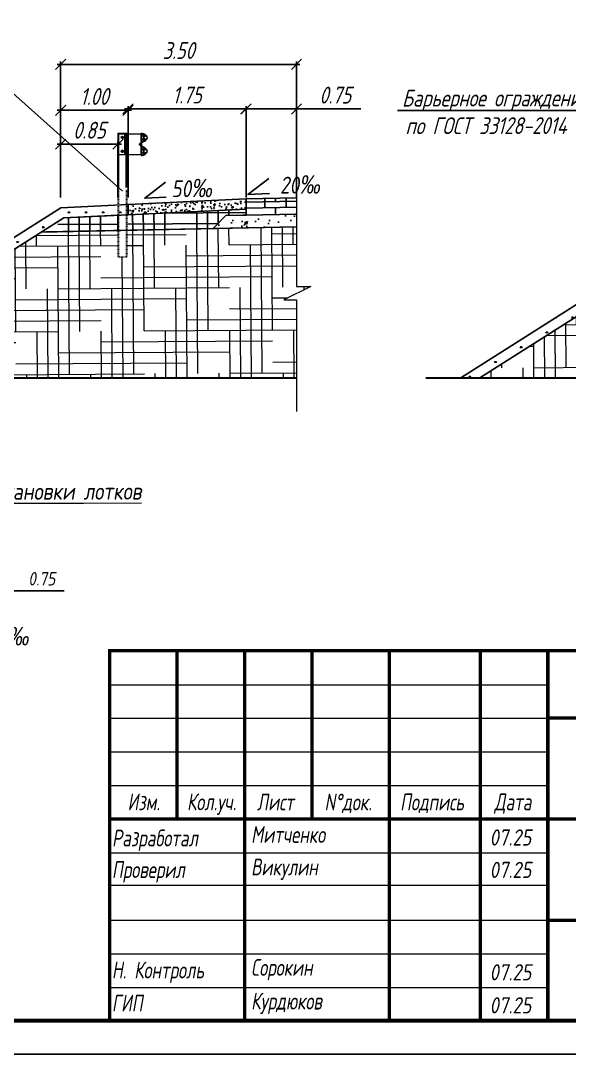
# Model space of a CAD drawing. Header units: millimetres. Extents: x 4241 to 6572, y 870 to 1291.
# Drawn here: x 6368.9 to 6450.3, y 869.8 to 1023.2 of the extents above; entities that cross this region are included whole.
import ezdxf
from ezdxf.enums import TextEntityAlignment as Align

# ---------------------------------------------------------------- set-up
doc = ezdxf.new("R2010")
doc.units = ezdxf.units.MM
doc.linetypes.add('DASHEDX2', pattern=[38.1, 25.4, -12.7])
doc.layers.get('DEFPOINTS').update_dxf_attribs({"color": 2})
doc.layers.add('1-БО', color=5, linetype='Continuous', lineweight=18)
doc.layers.add('ДО_проект', color=7, linetype='Continuous', lineweight=13)
for name, color, linetype in [('_Штамп_рамка', 7, 'Continuous'), ('все', 7, 'Continuous'), ('ПРОЕКТ', 7, 'Continuous')]:
    doc.layers.add(name, color=color, linetype=linetype)
doc.styles.add('M', font='romand.shx', dxfattribs={"width": 0.8, "oblique": 10})
doc.styles.add('romand', font='romand.shx', dxfattribs={"width": 0.75, "height": 2.25})
doc.styles.add('ROMANS', font='romans.shx', dxfattribs={"width": 0.75, "oblique": 15})
doc.styles.add('Romans_2.5', font='romans.shx', dxfattribs={"width": 0.75, "height": 2.5})
doc.styles.add('М', font='romand.shx', dxfattribs={"width": 0.8, "oblique": 10, "height": 2})
doc.linetypes.add('zem', pattern='A,1.9,[130,ltypeshp.shx,S=2.4,R=135,X=0.5,Y=-1.8],2,[130,ltypeshp.shx,S=2.4,R=135,X=0.5,Y=-1.8],2,[130,ltypeshp.shx,S=2.4,R=135,X=0.5,Y=-1.8],3.8', length=9.7)
doc.dimstyles.new('Размер1-200', dxfattribs={"dimtxt": 2.5, "dimasz": 1.5, "dimexe": 0.4, "dimexo": 0.0625, "dimgap": 0.5, "dimtad": 1, "dimlfac": 0.2, "dimzin": 0, "dimdsep": 46, "dimtxsty": 'ROMANS', "dimblk": 'OBLIQUE', "dimcen": 0, "dimdle": 0.5, "dimadec": 0, "dimazin": 0, "dimtfac": 1, "dimtmove": 0, "dimatfit": 3, "dimfxl": 1, "dimtolj": 1, "dimtzin": 0, "dimarcsym": 0})
pattern_1 = [(0.4, (4174.9615, -498.8626), (6.3387625, 1.6317923), [25.4, -12.7]), (90.4, (4174.9615, -498.8626), (-1.5431303, -6.360928), [25.4, -12.7])]

# ---------------------------------------------------------------- blocks, each defined once
blk = doc.blocks.new('*U758')
blk.add_lwpolyline([(0, 0), (0, 297), (420, 297), (420, 0), (0, 0)])
at = {"const_width": 0.6}
blk.add_lwpolyline([(20, 5), (20, 292), (415, 292), (415, 5), (20, 5)], dxfattribs=at)
at = {"style": 'Romans_2.5', "width": 0.75}
blk.add_attdef('ФОРМАТ', text='', height=2.5, dxfattribs=at).set_placement((380, 2.5), align=Align.MIDDLE_LEFT)
blk = doc.blocks.new('_OBLIQUE')
at = {"color": 0, "linetype": 'ByBlock'}
blk.add_line((-0.5, -0.5), (0.5, 0.5), dxfattribs=at)
blk = doc.blocks.new('*D815')
at = {"color": 0, "lineweight": -2, "transparency": 16777216}
for p, q in [((6402.34, 996.93), (6402.34, 1010.46)), ((6402.34, 1010.06), (6410.34, 1010.06)), ((6409.84, 996.93), (6409.84, 1010.46)), ((6409.84, 1010.06), (6419.36, 1010.06))]:
    blk.add_line(p, q, dxfattribs=at)
at = {"layer": 'DEFPOINTS', "color": 0, "linetype": 'Continuous', "transparency": 16777216}
for p in [(6402.34, 1010.06), (6402.34, 996.87), (6409.84, 996.87)]:
    blk.add_point(p, dxfattribs=at)
at = {"color": 0, "linetype": 'Continuous', "lineweight": -2, "transparency": 16777216, "xscale": 1.5, "yscale": 1.5, "zscale": 1.5}
for p, rotation in [((6402.34, 1010.06), 180.0000000068585), ((6409.84, 1010.06), 6.858513756924368e-09)]:
    blk.add_blockref('_OBLIQUE', p, dxfattribs=dict(at, rotation=rotation))
at = {"color": 0, "linetype": 'Continuous', "transparency": 16777216, "insert": (6415.57, 1012.11), "char_height": 2.5, "width": 5.8086, "attachment_point": 5, "rotation": 0, "style": 'ROMANS', "bg_fill": 3, "box_fill_scale": 1.1, "bg_fill_color": 256, "bg_fill_true_color": 13158600, "bg_fill_transparency": 0}
blk.add_mtext('\\A1;0.75', dxfattribs=at)
blk = doc.blocks.new('A$C65BF034A')
at = {"layer": '1-БО', "color": 7}
for p, q in [((0, 1700), (0, 950)), ((7, 1700), (7, 950)), ((48, 1634), (48, 1646)), ((72, 1646), (72, 1634)), ((113, 950), (113, 1700)), ((120, 950), (120, 1700)), ((323, 1696), (324, 1700)), ((346, 1687), (323, 1696)), ((333, 1577), (394, 1621)), ((342, 1623), (342, 1620)), ((342, 1620), (346, 1614)), ((343, 1612), (342, 1611)), ((342, 1611), (348, 1602)), ((348, 1602), (342, 1611)), ((350, 1672), (343, 1663)), ((343, 1663), (350, 1672)), ((343, 1663), (344, 1661)), ((347, 1659), (343, 1654)), ((343, 1654), (344, 1651)), ((345, 1595), (347, 1593)), ((348, 1681), (347, 1678)), ((347, 1614), (353, 1605)), ((394, 1654), (348, 1686)), ((354, 1669), (348, 1660)), ((355, 1606), (348, 1615)), ((348, 1602), (350, 1602)), ((348, 1600), (349, 1598)), ((350, 1676), (349, 1674)), ((352, 1672), (350, 1672)), ((350, 1658), (356, 1667)), ((355, 1629), (352, 1630)), ((353, 1587), (354, 1586)), ((354, 1644), (356, 1645)), ((355, 1687), (355, 1686)), ((359, 1624), (355, 1629)), ((356, 1645), (360, 1650)), ((359, 1596), (356, 1599)), ((357, 1622), (364, 1613)), ((360, 1677), (358, 1674)), ((365, 1661), (359, 1652)), ((365, 1614), (359, 1623)), ((360, 1651), (367, 1660)), ((363, 1626), (361, 1626)), ((363, 1648), (365, 1648)), ((370, 1617), (363, 1626)), ((363, 1626), (370, 1617)), ((365, 1648), (371, 1657)), ((371, 1657), (365, 1648)), ((369, 1615), (370, 1617)), ((372, 1606), (369, 1609)), ((371, 1657), (370, 1658)), ((373, 1668), (371, 1665)), ((373, 1615), (372, 1617)), ((373, 1656), (375, 1658)), ((379, 1615), (377, 1618)), ((378, 1656), (380, 1658)), ((383, 1607), (382, 1608)), ((383, 1666), (384, 1667)), ((48, 1444), (48, 1456)), ((72, 1456), (72, 1444)), ((298, 1552), (296, 1550)), ((296, 1550), (296, 1538)), ((296, 1538), (298, 1536)), ((302, 1552), (298, 1552)), ((298, 1552), (298, 1536)), ((298, 1536), (302, 1536)), ((303, 1557), (302, 1556)), ((302, 1556), (302, 1533)), ((302, 1533), (303, 1531)), ((314, 1557), (303, 1557)), ((303, 1557), (303, 1557)), ((303, 1557), (314, 1557)), ((303, 1552), (303, 1550)), ((314, 1552), (303, 1552)), ((303, 1550), (314, 1550)), ((303, 1538), (303, 1536)), ((314, 1538), (303, 1538)), ((303, 1536), (314, 1536)), ((303, 1531), (314, 1531)), ((303, 1531), (303, 1531)), ((314, 1531), (303, 1531)), ((315, 1556), (314, 1557)), ((314, 1557), (314, 1557)), ((314, 1552), (314, 1550)), ((314, 1538), (314, 1536)), ((314, 1531), (315, 1533)), ((314, 1531), (314, 1531)), ((318, 1559), (315, 1559)), ((315, 1559), (315, 1529)), ((315, 1529), (318, 1529)), ((318, 1559), (318, 1529)), ((323, 1530), (323, 1558)), ((394, 1467), (333, 1511)), ((344, 1475), (340, 1469)), ((340, 1469), (341, 1466)), ((347, 1487), (341, 1478)), ((341, 1478), (347, 1487)), ((341, 1478), (341, 1477)), ((344, 1437), (343, 1434)), ((343, 1434), (347, 1429)), ((344, 1427), (343, 1425)), ((343, 1425), (350, 1416)), ((350, 1416), (343, 1425)), ((346, 1496), (344, 1494)), ((352, 1484), (345, 1475)), ((348, 1491), (346, 1489)), ((349, 1487), (347, 1487)), ((347, 1474), (353, 1483)), ((348, 1402), (394, 1434)), ((348, 1428), (354, 1419)), ((356, 1421), (350, 1430)), ((351, 1459), (353, 1460)), ((353, 1503), (352, 1502)), ((353, 1460), (357, 1465)), ((356, 1443), (354, 1444)), ((357, 1493), (355, 1490)), ((362, 1476), (356, 1467)), ((360, 1438), (356, 1443)), ((358, 1466), (364, 1475)), ((359, 1436), (365, 1427)), ((360, 1463), (362, 1463)), ((367, 1428), (360, 1437)), ((362, 1463), (369, 1472)), ((368, 1472), (362, 1463)), ((365, 1440), (363, 1440)), ((371, 1431), (365, 1440)), ((365, 1440), (371, 1431)), ((370, 1483), (368, 1480)), ((369, 1472), (368, 1474)), ((370, 1430), (371, 1431)), ((371, 1472), (372, 1474)), ((373, 1420), (371, 1423)), ((375, 1430), (373, 1432)), ((376, 1471), (377, 1474)), ((380, 1430), (378, 1432)), ((380, 1481), (381, 1482)), ((384, 1421), (383, 1422)), ((323, 1392), (346, 1401)), ((323, 1392), (324, 1388)), ((347, 1410), (348, 1407)), ((349, 1414), (350, 1412)), ((350, 1416), (352, 1416)), ((355, 1402), (355, 1401)), ((360, 1411), (358, 1414))]:
    blk.add_line(p, q, dxfattribs=at)
for points in [[(0, 1700), (120, 1700)], [(0, 1690), (90, 1690), (90, 1400), (0, 1400)], [(49, 1648), (52, 1649), (55, 1651), (59, 1653)], [(59, 1627), (56, 1629), (53, 1630), (49, 1632)], [(61, 1653), (64, 1651), (67, 1650), (71, 1648)], [(71, 1632), (68, 1631), (65, 1629), (61, 1627)], [(120, 1690), (323, 1690), (323, 1400), (120, 1400)], [(324, 1700), (324, 1700)], [(324, 1700), (324, 1700)], [(353, 1628), (352, 1627), (351, 1626), (349, 1625), (348, 1624), (346, 1623), (345, 1622), (344, 1621), (343, 1621), (342, 1620), (342, 1620), (342, 1620)], [(351, 1628), (350, 1628), (349, 1627), (347, 1626), (346, 1625), (345, 1624), (344, 1624), (343, 1623), (343, 1623), (342, 1623), (342, 1623)], [(343, 1654), (343, 1654), (344, 1653), (344, 1653), (345, 1652)], [(343, 1612), (343, 1612), (343, 1613), (344, 1613), (344, 1614), (345, 1614), (347, 1615), (348, 1616), (350, 1617), (351, 1619), (353, 1620), (355, 1621), (356, 1622), (358, 1623), (359, 1624), (360, 1625), (361, 1625), (361, 1626), (361, 1626), (361, 1626)], [(363, 1648), (363, 1648), (363, 1648), (362, 1648), (361, 1649), (360, 1650), (359, 1651), (358, 1652), (356, 1653), (354, 1654), (353, 1655), (351, 1656), (349, 1657), (348, 1658), (347, 1659), (346, 1660), (345, 1661), (344, 1661), (344, 1661), (344, 1661)], [(344, 1651), (344, 1651), (344, 1651), (344, 1650), (345, 1650)], [(345, 1652), (346, 1652), (348, 1651), (349, 1650), (350, 1649), (352, 1648), (353, 1647), (354, 1646), (355, 1645), (356, 1645), (356, 1645), (356, 1645)], [(345, 1650), (346, 1649), (347, 1648), (349, 1648), (350, 1647), (351, 1646), (352, 1645), (353, 1645), (353, 1644), (354, 1644), (354, 1644)], [(368, 1611), (366, 1610), (363, 1608), (361, 1607), (359, 1605), (357, 1604), (355, 1602), (353, 1601), (351, 1599), (350, 1598), (348, 1597), (347, 1596), (346, 1596), (346, 1595), (345, 1595), (345, 1595)], [(351, 1675), (350, 1676), (348, 1677), (348, 1678), (347, 1678), (347, 1678), (347, 1678)], [(347, 1614), (347, 1614), (347, 1614), (347, 1614), (347, 1614), (348, 1615), (348, 1615), (348, 1615), (348, 1615)], [(369, 1609), (367, 1607), (365, 1606), (363, 1604), (361, 1603), (359, 1601), (357, 1600), (355, 1598), (353, 1597), (351, 1596), (350, 1595), (349, 1594), (348, 1593), (347, 1593), (347, 1593), (347, 1593)], [(353, 1678), (351, 1679), (350, 1679), (349, 1680), (349, 1681), (348, 1681), (348, 1681)], [(350, 1658), (349, 1659), (349, 1659), (349, 1659), (349, 1659), (349, 1659), (348, 1659), (348, 1659), (348, 1660)], [(370, 1616), (369, 1615), (368, 1615), (367, 1614), (365, 1612), (363, 1611), (361, 1610), (360, 1608), (358, 1607), (356, 1606), (354, 1605), (353, 1603), (351, 1602), (350, 1602), (349, 1601), (348, 1600), (348, 1600), (348, 1600), (348, 1600)], [(349, 1674), (349, 1674), (349, 1674), (350, 1673)], [(350, 1673), (350, 1673), (351, 1672), (353, 1671), (354, 1670), (356, 1669), (357, 1668), (359, 1666), (361, 1665), (363, 1664), (365, 1662), (367, 1661), (368, 1660), (370, 1659), (371, 1658), (372, 1657), (373, 1657), (373, 1657), (373, 1656), (373, 1656)], [(378, 1656), (378, 1656), (378, 1656), (378, 1657), (377, 1657), (376, 1658), (374, 1659), (373, 1660), (371, 1661), (369, 1663), (367, 1664), (365, 1666), (363, 1667), (360, 1669), (358, 1670), (356, 1672), (354, 1673), (353, 1674), (351, 1675)], [(352, 1630), (352, 1630), (352, 1629), (351, 1629), (351, 1628)], [(380, 1658), (380, 1658), (380, 1659), (379, 1659), (378, 1660), (377, 1660), (376, 1661), (374, 1662), (373, 1664), (371, 1665), (369, 1666), (366, 1668), (364, 1669), (362, 1671), (360, 1673), (358, 1674), (356, 1675), (354, 1677), (353, 1678)], [(355, 1629), (355, 1629), (354, 1629), (354, 1628), (353, 1628)], [(353, 1605), (353, 1605), (353, 1605), (354, 1605), (354, 1606), (354, 1606), (354, 1606), (354, 1606), (355, 1606)], [(356, 1667), (356, 1668), (355, 1668), (355, 1668), (355, 1668), (355, 1668), (355, 1668), (354, 1668), (354, 1669)], [(378, 1604), (377, 1603), (375, 1601), (373, 1600), (371, 1599), (369, 1597), (367, 1596), (365, 1594), (363, 1593), (361, 1592), (360, 1590), (358, 1589), (357, 1588), (356, 1588), (355, 1587), (354, 1587), (354, 1586), (354, 1586)], [(355, 1687), (355, 1687), (356, 1687), (356, 1687), (357, 1686), (358, 1685), (359, 1684)], [(357, 1622), (357, 1622), (358, 1622), (358, 1622), (358, 1622), (358, 1622), (358, 1622), (359, 1623), (359, 1623)], [(359, 1684), (361, 1683), (363, 1682), (365, 1681), (366, 1679), (369, 1678), (371, 1676), (373, 1675), (375, 1674), (376, 1672), (378, 1671), (380, 1670), (381, 1669), (382, 1668), (383, 1668), (384, 1667), (384, 1667), (384, 1667)], [(360, 1651), (360, 1651), (360, 1651), (360, 1651), (360, 1651), (359, 1652), (359, 1652), (359, 1652), (359, 1652)], [(364, 1613), (364, 1613), (364, 1613), (364, 1613), (364, 1613), (365, 1613), (365, 1614), (365, 1614), (365, 1614)], [(367, 1660), (366, 1660), (366, 1660), (366, 1660), (366, 1660), (366, 1661), (365, 1661), (365, 1661), (365, 1661)], [(377, 1618), (377, 1618), (377, 1618), (376, 1617), (375, 1617), (374, 1616), (373, 1615), (371, 1614), (370, 1613), (368, 1611)], [(379, 1615), (379, 1615), (378, 1615), (378, 1615), (377, 1614), (376, 1613), (375, 1612), (373, 1611), (371, 1610), (369, 1609)], [(372, 1617), (372, 1617), (372, 1617), (371, 1617), (370, 1616)], [(370, 1617), (370, 1617), (370, 1617), (370, 1617), (370, 1617)], [(383, 1607), (382, 1607), (382, 1607), (382, 1606), (381, 1606), (380, 1605), (378, 1604)], [(49, 1458), (52, 1459), (55, 1461), (59, 1463)], [(59, 1437), (56, 1439), (53, 1440), (49, 1442)], [(61, 1463), (64, 1461), (67, 1460), (71, 1458)], [(71, 1442), (68, 1441), (65, 1439), (61, 1437)], [(327, 1544), (287, 1544)], [(340, 1469), (341, 1469), (341, 1469), (341, 1469), (342, 1468), (343, 1467), (344, 1466), (346, 1465), (347, 1464), (349, 1463), (350, 1463), (351, 1462), (352, 1461), (353, 1460), (353, 1460), (353, 1460), (353, 1460)], [(341, 1477), (342, 1477), (342, 1476), (343, 1476), (343, 1475), (345, 1474), (346, 1473), (347, 1472), (349, 1471), (351, 1470)], [(341, 1466), (341, 1466), (341, 1466), (342, 1466), (343, 1465), (344, 1464), (345, 1463), (347, 1462), (348, 1462), (349, 1461), (350, 1460), (350, 1460), (351, 1460), (351, 1459)], [(354, 1442), (353, 1441), (352, 1440), (351, 1439), (349, 1439), (348, 1438), (347, 1437), (345, 1436), (345, 1435), (344, 1435), (343, 1434), (343, 1434)], [(345, 1493), (345, 1493), (344, 1494), (344, 1494), (344, 1494)], [(352, 1443), (351, 1442), (350, 1441), (349, 1441), (348, 1440), (346, 1439), (345, 1438), (345, 1438), (344, 1437), (344, 1437), (344, 1437)], [(344, 1427), (344, 1427), (344, 1427), (345, 1427), (346, 1428), (347, 1429), (348, 1430), (349, 1431), (351, 1432), (353, 1433), (354, 1434), (356, 1435), (358, 1436), (359, 1437), (360, 1438), (361, 1439), (362, 1440), (363, 1440), (363, 1440), (363, 1440)], [(376, 1471), (376, 1471), (375, 1471), (374, 1472), (373, 1473), (372, 1474), (371, 1475), (369, 1476), (367, 1477), (365, 1479), (363, 1480), (361, 1482), (359, 1483), (357, 1485), (355, 1486), (353, 1488), (351, 1489), (349, 1490), (348, 1491), (346, 1492), (345, 1493)], [(345, 1475), (345, 1475), (346, 1475), (346, 1475), (346, 1475), (346, 1474), (346, 1474), (347, 1474), (347, 1474)], [(347, 1495), (346, 1496), (346, 1496), (346, 1496), (346, 1496)], [(369, 1473), (368, 1473), (367, 1474), (365, 1475), (364, 1477), (362, 1478), (360, 1479), (358, 1480), (357, 1482), (355, 1483), (353, 1484), (351, 1485), (350, 1486), (349, 1487), (348, 1488), (347, 1489), (346, 1489), (346, 1489), (346, 1489)], [(377, 1474), (377, 1474), (377, 1474), (376, 1474), (375, 1475), (374, 1476), (372, 1477), (371, 1478), (369, 1480), (367, 1481), (365, 1483), (363, 1484), (361, 1486), (358, 1487), (356, 1489), (354, 1490), (353, 1491), (351, 1493), (349, 1494), (348, 1495), (347, 1495)], [(369, 1426), (367, 1424), (365, 1423), (363, 1421), (361, 1420), (358, 1418), (356, 1417), (354, 1415), (353, 1414), (351, 1413), (350, 1412), (348, 1411), (348, 1410), (347, 1410), (347, 1410), (347, 1410)], [(348, 1428), (348, 1429), (348, 1429), (349, 1429), (349, 1429), (349, 1429), (349, 1429), (349, 1429), (350, 1430)], [(371, 1423), (369, 1422), (367, 1420), (364, 1419), (362, 1417), (360, 1416), (358, 1414), (356, 1413), (354, 1412), (353, 1410), (351, 1409), (350, 1409), (349, 1408), (349, 1407), (348, 1407), (348, 1407)], [(372, 1431), (371, 1430), (370, 1429), (368, 1428), (367, 1427), (365, 1426), (363, 1424), (361, 1423), (359, 1422), (358, 1420), (356, 1419), (354, 1418), (353, 1417), (351, 1416), (350, 1415), (350, 1415), (349, 1414), (349, 1414), (349, 1414)], [(351, 1470), (352, 1469), (354, 1468), (356, 1466), (357, 1465), (358, 1465), (359, 1464), (360, 1463), (360, 1463), (360, 1463)], [(352, 1484), (352, 1484), (352, 1484), (352, 1484), (352, 1483), (353, 1483), (353, 1483), (353, 1483), (353, 1483)], [(354, 1444), (354, 1444), (353, 1444), (353, 1443), (352, 1443)], [(353, 1503), (353, 1503), (353, 1502), (354, 1502), (354, 1501), (356, 1501), (357, 1500), (358, 1499), (360, 1497), (362, 1496), (364, 1495), (366, 1493), (368, 1492), (370, 1490), (372, 1489), (374, 1487), (375, 1486), (377, 1485), (378, 1484), (379, 1483), (380, 1483), (381, 1482), (381, 1482), (381, 1482)], [(356, 1443), (356, 1443), (356, 1443), (355, 1443), (354, 1442)], [(354, 1419), (354, 1420), (355, 1420), (355, 1420), (355, 1420), (355, 1420), (355, 1420), (356, 1420), (356, 1421)], [(356, 1467), (356, 1467), (356, 1467), (357, 1467), (357, 1467), (357, 1467), (357, 1467), (357, 1466), (358, 1466)], [(359, 1436), (359, 1436), (359, 1436), (359, 1436), (360, 1437), (360, 1437), (360, 1437), (360, 1437), (360, 1437)], [(362, 1476), (363, 1476), (363, 1476), (363, 1476), (363, 1476), (363, 1476), (364, 1475), (364, 1475), (364, 1475)], [(365, 1440), (365, 1440), (365, 1440), (365, 1440), (365, 1440)], [(365, 1427), (365, 1427), (365, 1427), (366, 1427), (366, 1428), (366, 1428), (366, 1428), (366, 1428), (367, 1428)], [(371, 1472), (371, 1472), (370, 1472), (370, 1472), (369, 1473)], [(378, 1432), (378, 1432), (378, 1432), (378, 1432), (377, 1431), (376, 1430), (374, 1429), (373, 1428), (371, 1427), (369, 1426)], [(371, 1431), (371, 1431), (371, 1431), (371, 1431), (371, 1431)], [(380, 1430), (380, 1430), (380, 1429), (379, 1429), (379, 1428), (377, 1428), (376, 1427), (374, 1426), (373, 1424), (371, 1423)], [(373, 1432), (373, 1432), (373, 1431), (373, 1431), (372, 1431)], [(384, 1421), (384, 1421), (384, 1421), (383, 1420), (382, 1420), (381, 1419), (380, 1418)], [(380, 1418), (378, 1417), (376, 1416), (375, 1414), (373, 1413), (371, 1412), (369, 1410), (366, 1409), (365, 1407), (363, 1406), (361, 1405), (359, 1404), (358, 1403), (357, 1402), (356, 1401), (356, 1401), (355, 1401), (355, 1401)]]:
    blk.add_lwpolyline(points, dxfattribs=at)
blk.add_lwpolyline([(319, 1690), (323, 1690), (323, 1400), (319, 1400)], close=True, dxfattribs=at)
blk.add_lwpolyline([(324, 1388), (347, 1397, 0.05791), (350, 1399), (396, 1431, 0.51597), (396, 1470), (335, 1514, -0.241443), (327, 1530), (327, 1558, -0.241443), (335, 1574), (396, 1618, 0.51597), (396, 1657), (350, 1689, 0.05791), (347, 1691), (324, 1700)], format="xyb", dxfattribs=at)
at = {"layer": '1-БО', "color": 7, "linetype": 'DASHEDX2', "ltscale": 0.1}
for points in [[(0, 920), (0, 0)], [(7, 920), (7, 0)], [(113, 920), (113, 0)], [(120, 920), (120, 0)], [(0, 0), (120, 0)]]:
    blk.add_lwpolyline(points, dxfattribs=at)
at = {"layer": '1-БО', "color": 7}
for centre, radius in [((60, 1640), 15), ((60, 1640), 11.5), ((60, 1640), 8), ((60, 1640), 6.5), ((60, 1450), 15), ((60, 1450), 11.5), ((60, 1450), 8), ((60, 1450), 6.5)]:
    blk.add_circle(centre, radius, dxfattribs=at)
for centre, radius, start, end in [((60, 1640), 13.3, 145.0876, 154.9124), ((60, 1640), 13.2, 205.0876, 214.9124), ((60, 1640), 13.3, 85.0876, 94.9124), ((60, 1640), 13.3, 265.0876, 274.9124), ((60, 1640), 13.3, 25.0876, 34.9124), ((60, 1640), 13.3, 325.0876, 334.9124), ((347, 1558), 24, 125.7044, 180), ((347, 1608), 5.89, 97.2207, 154.1887), ((353, 1595), 19.1, 125.6035, 125.7493), ((338, 1655), 9.73, 54.7066, 54.9931), ((349, 1665), 5.89, 206.3918, 263.3566), ((342, 1678), 10, 54.874, 68.1311), ((366, 1600), 22.7, 111.3846, 140.0246), ((348, 1608), 5.89, 277.2201, 334.1879), ((345, 1606), 5.82, 305.4936, 305.9732), ((349, 1666), 5.89, 26.3905, 83.3569), ((354, 1678), 7.6, 234.6666, 235.0332), ((367, 1673), 22.7, 220.554, 249.1942), ((357, 1612), 26, 263.3995, 348.0094), ((358, 1661), 26, 12.569, 97.1789), ((346, 1627), 22.7, 291.3861, 320.0231), ((348, 1646), 22.7, 40.5565, 69.1912), ((364, 1620), 5.89, 97.2217, 154.1873), ((366, 1654), 5.89, 206.389, 263.359), ((361, 1629), 3.59, 305.2884, 306.0644), ((369, 1654), 7.52, 234.6845, 235.0556), ((365, 1620), 5.89, 277.2204, 334.1889), ((366, 1654), 5.89, 26.3894, 83.359), ((371, 1656), 0.49, 52.0251, 57.715), ((382, 1638), 20, 305.7044, 54.874), ((60, 1450), 13.3, 145.0876, 154.9124), ((60, 1450), 13.2, 205.0876, 214.9124), ((60, 1450), 13.3, 85.0876, 94.9124), ((60, 1450), 13.3, 265.0876, 274.9124), ((60, 1450), 13.3, 25.0876, 34.9124), ((60, 1450), 13.3, 325.0876, 334.9124), ((309, 1554), 6.02, 152.1954, 207.8046), ((325, 1544), 22.4, 165.4651, 194.5349), ((308, 1534), 5.89, 151.5162, 208.4838), ((309, 1554), 6.02, 332.1843, 27.8157), ((293, 1544), 22.4, 345.4651, 14.5349), ((309, 1534), 5.89, 331.5162, 28.4838), ((347, 1530), 24, 180, 234.2956), ((351, 1492), 17.2, 234.2426, 234.4046), ((346, 1481), 5.89, 205.8121, 262.7785), ((349, 1423), 5.89, 96.6425, 153.6096), ((356, 1408), 21.2, 125.0558, 125.187), ((346, 1481), 5.89, 25.8125, 82.7785), ((349, 1490), 3.59, 233.9356, 234.7116), ((364, 1489), 22.7, 219.9741, 248.6172), ((367, 1415), 22.7, 110.8054, 139.4467), ((356, 1477), 26, 11.9906, 96.6005), ((345, 1462), 22.7, 39.978, 68.6128), ((358, 1427), 26, 262.8211, 347.431), ((348, 1442), 22.7, 290.8069, 319.4451), ((363, 1469), 5.89, 205.8107, 262.7803), ((366, 1434), 5.89, 96.6418, 153.6106), ((365, 1468), 5.82, 234.0268, 234.5064), ((363, 1469), 5.89, 25.8113, 82.7803), ((366, 1434), 5.89, 276.6416, 333.61), ((372, 1476), 5.51, 234.0336, 234.5405), ((382, 1451), 20, 305.126, 54.2956), ((342, 1410), 10, 291.8689, 305.126), ((349, 1422), 5.89, 276.6421, 333.6095), ((352, 1413), 3.79, 124.7821, 125.5182)]:
    blk.add_arc(centre, radius, start, end, dxfattribs=at)
blk = doc.blocks.new('*D816')
at = {"color": 0, "lineweight": -2, "transparency": 16777216}
for p, q in [((6402.84, 1010.07), (6384.33, 1010.07)), ((6384.83, 996.93), (6384.83, 1010.47)), ((6402.34, 996.93), (6402.34, 1010.47))]:
    blk.add_line(p, q, dxfattribs=at)
at = {"layer": 'DEFPOINTS', "color": 0, "linetype": 'Continuous', "transparency": 16777216}
for p in [(6384.83, 1010.07), (6384.83, 996.87), (6402.34, 996.87)]:
    blk.add_point(p, dxfattribs=at)
at = {"color": 0, "linetype": 'Continuous', "lineweight": -2, "transparency": 16777216, "xscale": 1.5, "yscale": 1.5, "zscale": 1.5, "rotation": 180}
blk.add_blockref('_OBLIQUE', (6384.83, 1010.07), dxfattribs=at)
at = {"color": 0, "linetype": 'Continuous', "lineweight": -2, "transparency": 16777216, "xscale": 1.5, "yscale": 1.5, "zscale": 1.5}
blk.add_blockref('_OBLIQUE', (6402.34, 1010.07), dxfattribs=at)
at = {"color": 0, "linetype": 'Continuous', "transparency": 16777216, "insert": (6393.59, 1012.12), "char_height": 2.5, "attachment_point": 5, "style": 'ROMANS', "bg_fill": 3, "box_fill_scale": 1.1, "bg_fill_color": 256, "bg_fill_true_color": 13158600, "bg_fill_transparency": 0}
blk.add_mtext('\\A1;1.75', dxfattribs=at)
blk = doc.blocks.new('*D817')
at = {"color": 0, "lineweight": -2, "transparency": 16777216}
for p, q in [((6385.33, 1009.86), (6374.33, 1009.86)), ((6374.83, 996.93), (6374.83, 1010.26)), ((6384.83, 996.93), (6384.83, 1010.26))]:
    blk.add_line(p, q, dxfattribs=at)
at = {"layer": 'DEFPOINTS', "color": 0, "linetype": 'Continuous', "transparency": 16777216}
for p in [(6374.83, 1009.86), (6374.83, 996.87), (6384.83, 996.87)]:
    blk.add_point(p, dxfattribs=at)
at = {"color": 0, "linetype": 'Continuous', "lineweight": -2, "transparency": 16777216, "xscale": 1.5, "yscale": 1.5, "zscale": 1.5, "rotation": 180}
blk.add_blockref('_OBLIQUE', (6374.83, 1009.86), dxfattribs=at)
at = {"color": 0, "linetype": 'Continuous', "lineweight": -2, "transparency": 16777216, "xscale": 1.5, "yscale": 1.5, "zscale": 1.5}
blk.add_blockref('_OBLIQUE', (6384.83, 1009.86), dxfattribs=at)
at = {"color": 0, "linetype": 'Continuous', "transparency": 16777216, "insert": (6379.83, 1011.91), "char_height": 2.5, "attachment_point": 5, "style": 'ROMANS', "bg_fill": 3, "box_fill_scale": 1.1, "bg_fill_color": 256, "bg_fill_true_color": 13158600, "bg_fill_transparency": 0}
blk.add_mtext('\\A1;1.00', dxfattribs=at)
blk = doc.blocks.new('*D818')
at = {"color": 0, "lineweight": -2, "transparency": 16777216}
for p, q in [((6383.84, 1004.85), (6374.33, 1004.85)), ((6374.83, 996.93), (6374.83, 1005.25)), ((6383.34, 996.93), (6383.34, 1005.25))]:
    blk.add_line(p, q, dxfattribs=at)
at = {"layer": 'DEFPOINTS', "color": 0, "linetype": 'Continuous', "transparency": 16777216}
for p in [(6374.83, 1004.85), (6374.83, 996.87), (6383.34, 996.87)]:
    blk.add_point(p, dxfattribs=at)
at = {"color": 0, "linetype": 'Continuous', "lineweight": -2, "transparency": 16777216, "xscale": 1.5, "yscale": 1.5, "zscale": 1.5, "rotation": 180}
blk.add_blockref('_OBLIQUE', (6374.83, 1004.85), dxfattribs=at)
at = {"color": 0, "linetype": 'Continuous', "lineweight": -2, "transparency": 16777216, "xscale": 1.5, "yscale": 1.5, "zscale": 1.5}
blk.add_blockref('_OBLIQUE', (6383.34, 1004.85), dxfattribs=at)
at = {"color": 0, "linetype": 'Continuous', "transparency": 16777216, "insert": (6379.08, 1006.9), "char_height": 2.5, "attachment_point": 5, "style": 'ROMANS', "bg_fill": 3, "box_fill_scale": 1.1, "bg_fill_color": 256, "bg_fill_true_color": 13158600, "bg_fill_transparency": 0}
blk.add_mtext('\\A1;0.85', dxfattribs=at)
blk = doc.blocks.new('*D826')
at = {"color": 0, "lineweight": -2, "transparency": 16777216}
for p, q in [((6374.83, 996.93), (6374.83, 1017.08)), ((6409.84, 996.93), (6409.84, 1017.08)), ((6410.34, 1016.68), (6374.33, 1016.68))]:
    blk.add_line(p, q, dxfattribs=at)
at = {"layer": 'DEFPOINTS', "color": 0, "linetype": 'Continuous', "transparency": 16777216}
for p in [(6374.83, 1016.68), (6374.83, 996.87), (6409.84, 996.87)]:
    blk.add_point(p, dxfattribs=at)
at = {"color": 0, "linetype": 'Continuous', "lineweight": -2, "transparency": 16777216, "xscale": 1.5, "yscale": 1.5, "zscale": 1.5}
for p, rotation in [((6374.83, 1016.68), 180.0000000014689), ((6409.84, 1016.68), 1.468825061579082e-09)]:
    blk.add_blockref('_OBLIQUE', p, dxfattribs=dict(at, rotation=rotation))
at = {"color": 0, "linetype": 'Continuous', "transparency": 16777216, "insert": (6392.33, 1018.73), "char_height": 2.5, "attachment_point": 5, "rotation": 0, "style": 'ROMANS', "bg_fill": 3, "box_fill_scale": 1.1, "bg_fill_color": 256, "bg_fill_true_color": 13158600, "bg_fill_transparency": 0}
blk.add_mtext('\\A1;3.50', dxfattribs=at)
blk = doc.blocks.new('*D830')
at = {"color": 0, "lineweight": -2, "transparency": 16777216}
for p, q in [((6359.11, 929.9), (6359.11, 938.95)), ((6366.61, 929.9), (6366.61, 938.95)), ((6359.11, 938.55), (6367.11, 938.55)), ((6366.61, 938.55), (6375.35, 938.55))]:
    blk.add_line(p, q, dxfattribs=at)
at = {"layer": 'DEFPOINTS', "color": 0, "linetype": 'Continuous', "transparency": 16777216}
for p in [(6359.11, 938.55), (6359.11, 929.83), (6366.61, 929.83)]:
    blk.add_point(p, dxfattribs=at)
at = {"color": 0, "linetype": 'Continuous', "lineweight": -2, "transparency": 16777216, "xscale": 1.5, "yscale": 1.5, "zscale": 1.5, "rotation": 180}
blk.add_blockref('_OBLIQUE', (6359.11, 938.55), dxfattribs=at)
at = {"color": 0, "linetype": 'Continuous', "lineweight": -2, "transparency": 16777216, "xscale": 1.5, "yscale": 1.5, "zscale": 1.5}
blk.add_blockref('_OBLIQUE', (6366.61, 938.55), dxfattribs=at)
at = {"color": 0, "linetype": 'Continuous', "transparency": 16777216, "insert": (6372.05, 940.35), "char_height": 2, "attachment_point": 5, "style": 'М', "bg_fill": 3, "box_fill_scale": 1.1, "bg_fill_color": 256, "bg_fill_true_color": 13158600, "bg_fill_transparency": 0}
blk.add_mtext('\\A1;0.75', dxfattribs=at)

msp = doc.modelspace()

# ---------------------------------------------------------------- hatches: boundary and pattern name
at = {"ltscale": 100}
h = msp.add_hatch(dxfattribs=at)
h.set_pattern_fill('LINE', color=256, scale=0.5, angle=90)
h.set_pattern_definition([(90, (4201.661, -465.9854), (-1.5875, 1e-16), [])])
h.paths.add_polyline_path([(6409.8382, 996.367), (6409.8381, 996.8671), (6404.8381, 996.7659), (6404.8381, 996.2658)])
h = msp.add_hatch(dxfattribs=at)
h.set_pattern_fill('LINE', color=256, angle=90)
h.set_pattern_definition([(90, (4201.661, -465.9854), (-3.175, 2e-16), [])])
h.paths.add_polyline_path([(6409.8384, 995.4668), (6409.8382, 996.367), (6404.8381, 996.2658), (6404.8381, 995.3656)])
h = msp.add_hatch(dxfattribs=at)
h.set_pattern_fill('LINE', color=256, scale=1.5, angle=90)
h.set_pattern_definition([(90, (4201.661, -465.9854), (-4.7625, 3e-16), [])])
h.paths.add_polyline_path([(6409.8387, 994.4666), (6409.8384, 995.4668), (6404.8381, 995.3656), (6404.8381, 994.3654)])
h = msp.add_hatch()
h.set_pattern_fill('AR-CONC', color=256, scale=0.025)
h.set_pattern_definition([(50, (4201.661, -465.9854), (4.5546167, -0.398477), [0.47625, -5.23875]), (355, (4201.661, -465.9854), (-0.8810855, 4.776421), [0.381, -4.191015]), (100.45144, (4202.0405, -466.0186), (3.673531, 4.377944), [0.40475, -4.452256]), (46.1842, (4201.661, -464.7154), (6.776976, -1.051058), [0.714375, -7.858125]), (96.63556, (4202.226, -464.803), (5.935103, 6.185653), [0.607126, -6.67839]), (351.18415, (4201.661, -464.7154), (5.935103, 6.185653), [0.5715, -6.286493]), (21, (4202.296, -465.033), (3.79036, -2.55663), [0.47625, -5.23875]), (326, (4202.296, -465.033), (1.545051, 4.604699), [0.381, -4.191]), (71.45144, (4202.612, -465.246), (5.3354105, 2.048069), [0.40475, -4.4522484]), (37.5, (4201.661, -465.9854), (0.0772151, 2.113876), [0, -4.1402, 0, -4.2545, 0, -4.206875]), (7.5, (4201.661, -465.9854), (1.6704916, 2.5045144), [0, -2.4257, 0, -4.04495, 0, -1.603375]), (327.5, (4200.245, -465.9854), (3.3897649, -0.1432186), [0, -1.5875, 0, -4.953, 0, -6.57225]), (317.5, (4199.61, -465.9854), (3.7032295, 0.6356623), [0, -2.06375, 0, -3.2893, 0, -4.66725])])
h.paths.add_polyline_path([(6409.8411, 992.5663), (6409.8387, 994.4666), (6399.3403, 994.2541), (6397.4403, 992.3153)])
at = {"layer": 'все', "linetype": 'Continuous'}
h = msp.add_hatch(dxfattribs=at)
h.set_pattern_fill('SWAMP', color=3, scale=0.1, style=0)
h.set_pattern_definition([(0, (4201.661, -465.9163), (1.27, 2.1997045), [0.3175, -2.2225]), (90, (4201.8197, -465.9163), (-1.27, 2.1997045), [0.15875, -4.240659]), (90, (4201.8594, -465.9163), (-1.27, 2.1997045), [0.127, -4.272409]), (90, (4201.78, -465.9163), (-1.27, 2.1997045), [0.127, -4.272409]), (60, (4201.899, -465.9163), (-1.27, 2.1997045), [0.1016, -2.4384]), (120, (4201.7403, -465.9163), (-2.54, 1e-09), [0.1016, -2.4384])])
h.paths.add_polyline_path([(6384.8381, 995.8769), (6374.8381, 995.3979), (6374.8381, 993.8537), (6374.9099, 993.8996), (6384.8381, 994.3752)])
h.paths.add_polyline_path([(6374.8381, 993.8537), (6374.8381, 995.3979), (6335.1279, 970.2159), (6337.899, 970.2163)])
h = msp.add_hatch(dxfattribs=at)
h.set_pattern_fill('SWAMP', color=3, scale=0.1, style=0)
h.set_pattern_definition([(0, (4300.5122, -466.1224), (1.27, 2.1997045), [0.3175, -2.2225]), (90, (4300.671, -466.1224), (-1.27, 2.1997045), [0.15875, -4.240659]), (90, (4300.7107, -466.1224), (-1.27, 2.1997045), [0.127, -4.272409]), (90, (4300.6313, -466.1224), (-1.27, 2.1997045), [0.127, -4.272409]), (60, (4300.7503, -466.1224), (-1.27, 2.1997045), [0.1016, -2.4384]), (120, (4300.5916, -466.1224), (-2.54, 1e-09), [0.1016, -2.4384])])
h.paths.add_polyline_path([(6483.6893, 995.6709), (6473.6893, 995.1918), (6474.1575, 993.7126), (6483.6893, 994.1692)])
h.paths.add_polyline_path([(6434.2034, 970.152), (6437.005, 970.1524), (6474.1575, 993.7126), (6473.6893, 995.1918)])
at = {"layer": 'все', "true_color": 0x6c0707}
h = msp.add_hatch(dxfattribs=at)
h.set_pattern_fill('HOUND', color=16, angle=0.4)
h.set_pattern_definition(pattern_1)
h.paths.add_polyline_path([(6371.9646, 991.7995), (6375.3061, 993.9185), (6383.3381, 994.3034), (6383.3381, 992.0298)])
h = msp.add_hatch(dxfattribs=at)
h.set_pattern_fill('HOUND', color=16, angle=0.4)
h.set_pattern_definition(pattern_1)
h.paths.add_polyline_path([(6399.3403, 994.2541), (6402.3396, 994.3148), (6402.3396, 995.2136), (6384.6342, 994.3632), (6384.6341, 992.056), (6397.4403, 992.3153)])
at = {"layer": 'все', "linetype": 'Continuous', "lineweight": 9, "ltscale": 0.2, "true_color": 0x6c0707}
h = msp.add_hatch(dxfattribs=at)
h.set_pattern_fill('HOUND', color=16, angle=0.4)
h.set_pattern_definition(pattern_1)
h.paths.add_polyline_path([(6409.8413, 981.7318), (6407.9587, 981.7318), (6411.9587, 983.7318), (6409.8413, 983.7318), (6409.8391, 992.5657), (6397.4403, 992.3153), (6384.6341, 992.056), (6384.6341, 988.1223), (6383.3381, 988.1223), (6383.3381, 992.0298), (6371.9646, 991.7995), (6337.8205, 970.1471), (6371.5228, 970.152), (6409.8413, 970.152)])
h = msp.add_hatch(dxfattribs=at)
h.set_pattern_fill('HOUND', color=16, angle=0.4)
h.set_pattern_definition([(0.4, (4105.7569, -498.8574), (6.3387625, 1.6317923), [25.4, -12.7]), (90.4, (4105.7569, -498.8574), (-1.5431303, -6.360928), [25.4, -12.7])])
h.paths.add_polyline_path([(6508.6925, 981.737), (6506.81, 981.737), (6510.81, 983.737), (6508.6925, 983.737), (6508.6904, 992.5715), (6496.2915, 992.3205), (6493.192, 992.2577), (6493.1909, 988.6835), (6491.8949, 988.6835), (6491.8883, 992.2313), (6470.8091, 991.8046), (6436.9725, 970.1524), (6470.374, 970.1572), (6508.6925, 970.1572)])

# ---------------------------------------------------------------- linework, layer by layer
for points in [[(6424.8282, 1009.8087), (6461.7888, 1009.8087), (6492.4357, 1000.0752)], [(6371.9646, 991.7995), (6375.3061, 993.9185), (6383.3381, 994.3014), (6383.3381, 992.0298), (6371.9646, 991.7995)], [(6397.4403, 992.3153), (6399.3403, 994.2541)], [(6402.3396, 994.3148), (6399.3403, 994.2541)], [(6409.8391, 992.5663), (6371.9646, 991.7995)]]:
    msp.add_lwpolyline(points)
at = {"color": 7, "flags": 128}
for points in [[(6384.8381, 995.8746), (6374.8381, 995.3979), (6335.019, 970.1468)], [(6483.6893, 995.6709), (6473.6893, 995.1918), (6434.2034, 970.152)], [(6384.8381, 994.3729), (6375.3061, 993.9185), (6335.8223, 968.88)], [(6483.6893, 994.1692), (6474.1575, 993.7126), (6437.005, 970.1524)]]:
    msp.add_lwpolyline(points, dxfattribs=at)
at = {"linetype": 'ByBlock', "ltscale": 100}
for points in [[(6409.8381, 996.8671), (6402.3396, 996.7153)], [(6409.8382, 996.367), (6402.3396, 996.2152)], [(6409.8384, 995.4668), (6402.3396, 995.315)], [(6404.8381, 994.3654), (6401.8381, 994.3047)], [(6409.8387, 994.4666), (6404.8381, 994.3654)], [(6409.8391, 992.5663), (6397.4403, 992.3153)]]:
    msp.add_lwpolyline(points, dxfattribs=at)
at = {"color": 140, "linetype": 'Continuous', "lineweight": 18, "const_width": 0.2}
msp.add_lwpolyline([(6402.3781, 992.4155), (6371.9828, 991.8111), (6355.6543, 981.4564)], dxfattribs=at)
at = {"linetype": 'zem', "ltscale": 0.5, "const_width": 0.3}
for points in [[(6330.1279, 970.146), (6371.5228, 970.152), (6409.8413, 970.152)], [(6428.9792, 970.152), (6470.374, 970.1572), (6508.6925, 970.1572)]]:
    msp.add_lwpolyline(points, dxfattribs=at)
at = {"color": 7, "linetype": 'Continuous', "lineweight": 18, "const_width": 0.5}
for points in [[(6567.2899, 929.689), (6382.1164, 929.689), (6382.1164, 874.7865)], [(6392.1164, 929.689), (6392.1164, 904.689)], [(6402.1164, 929.689), (6402.1164, 874.7865)], [(6412.1164, 929.689), (6412.1164, 904.689)], [(6423.5931, 929.689), (6423.5931, 874.7865)], [(6437.1164, 929.689), (6437.1164, 874.7865)], [(6447.1164, 929.689), (6447.1164, 874.7865)], [(6567.2899, 919.689), (6447.1164, 919.689)], [(6382.1164, 904.689), (6447.1164, 904.689)], [(6567.2899, 904.689), (6447.1164, 904.689)], [(6567.2899, 889.689), (6447.1164, 889.689)]]:
    msp.add_lwpolyline(points, dxfattribs=at)
at = {"color": 7, "linetype": 'Continuous', "lineweight": 18}
for points in [[(6382.1164, 924.6315), (6447.1765, 924.6315)], [(6386.4895, 924.6315), (6447.1765, 924.6315)], [(6382.1164, 919.689), (6447.1164, 919.689)], [(6447.1164, 919.689), (6567.1164, 919.689)], [(6382.1164, 914.689), (6447.1164, 914.689)], [(6382.1164, 909.689), (6447.1164, 909.689)], [(6382.1164, 904.689), (6567.1164, 904.689)], [(6382.1164, 899.689), (6447.1164, 899.689)], [(6382.1164, 889.689), (6447.1164, 889.689)], [(6382.1164, 884.689), (6447.1164, 884.689)], [(6382.1164, 879.689), (6447.1164, 879.689)]]:
    msp.add_lwpolyline(points, dxfattribs=at)
at = {"lineweight": 18}
msp.add_lwpolyline([(6382.1164, 894.8793), (6447.1164, 894.8793)], dxfattribs=at)

# ---------------------------------------------------------------- block references
at = {"color": 2, "linetype": 'Continuous', "xscale": 0.0108, "yscale": 0.0108, "zscale": 0.0108}
msp.add_blockref('A$C65BF034A', (6383.3381, 988.1223), dxfattribs=at)
at = {"layer": '_Штамп_рамка'}
msp.add_blockref('*U758', (6152.2899, 869.7865), dxfattribs=at)

# ---------------------------------------------------------------- texts
at = {"color": 7, "linetype": 'Continuous', "lineweight": 18, "style": 'romand', "oblique": 10, "width": 0.7}
for s, p in [('Изм.', (6387.1719, 905.9958)), ('Кол.уч.', (6397.2393, 905.9958)), ('Лист', (6406.6961, 905.977)), ('N%%Dдок.', (6417.4967, 905.977)), ('Подпись', (6429.9352, 905.977)), ('Дата', (6441.9303, 905.9958))]:
    msp.add_text(s, height=2.5, rotation=360, dxfattribs=at).set_placement(p, align=Align.CENTER)
for s, p in [('Митченко', (6403.0901, 901.1493)), ('Разработал', (6382.4587, 900.6299)), ('Викулин', (6403.0901, 896.3396)), ('Проверил', (6382.4359, 895.9444)), ('Н. Контроль', (6382.4359, 881.0419)), ('Сорокин', (6403.0901, 881.4371)), ('Курдюков', (6403.0901, 876.4371)), ('ГИП', (6382.4359, 876.1393))]:
    msp.add_text(s, height=2.5, rotation=360, dxfattribs=at).set_placement(p)
at = {"lineweight": 18, "style": 'romand', "oblique": 10, "width": 0.8}
for p in [(6441.5961, 900.7617), (6441.5961, 895.952), (6441.5961, 880.7617), (6441.5961, 875.8592)]:
    msp.add_text('07.25', height=2.4, dxfattribs=at).set_placement(p, align=Align.CENTER)
at = {"layer": 'ПРОЕКТ', "lineweight": 18, "style": 'M', "oblique": 15, "width": 0.75}
for s, p in [('Барьерное ограждение', (6425.4795, 1010.4117)), ('по ГОСТ 33128-2014', (6425.9844, 1006.305))]:
    msp.add_text(s, height=2.5, rotation=0.103257, dxfattribs=at).set_placement(p)
at = {"layer": 'ПРОЕКТ', "lineweight": 18, "insert": (6386.8275, 954.5984), "char_height": 2.5, "width": 111.081037, "attachment_point": 3, "rotation": 0.103257, "style": 'M'}
msp.add_mtext('{\\L2-2(г). В местах установки лотков}', dxfattribs=at)

# ---------------------------------------------------------------- next in the draw order: dimensions: what is measured, and where the dimension line sits
at = {"color": 5, "linetype": 'Continuous'}
dim = msp.add_linear_dim(base=(6402.3409, 1010.0567), p1=(6409.8381, 996.8671), p2=(6402.3409, 996.8671), angle=180, text='0.75', dimstyle='Размер1-200', override={"dimgap": 0.8, "dimtfill": 1}, dxfattribs=at)
dim.commit()
dim.dimension.update_dxf_attribs({"geometry": '*D815', "text_midpoint": (6415.5689, 1010.0567), "dimtype": 161})
dim = msp.add_linear_dim(base=(6359.1142, 938.5495), p1=(6366.6134, 929.8348), p2=(6359.1142, 929.8348), dimstyle='Размер1-200', override={"dimgap": 0.8, "dimlfac": 0.1, "dimtxsty": 'М', "dimtfill": 1}, dxfattribs=at)
dim.commit()
dim.dimension.update_dxf_attribs({"geometry": '*D830', "text_midpoint": (6372.0499, 938.5495), "dimtype": 160})

# ---------------------------------------------------------------- next in the draw order: hatches: boundary and pattern name
h = msp.add_hatch()
h.set_pattern_fill('AR-CONC', color=256, scale=0.25)
h.set_pattern_definition([(50, (5576.6693, 1925.564), (1.7931505, -0.1568803), [0.1875, -2.0625]), (355, (5576.6693, 1925.564), (-0.3468783, 1.8804803), [0.15, -1.65]), (100.45144, (5576.8187, 1925.551), (1.446272, 1.7236), [0.1593505, -1.7528553]), (46.1842, (5576.6693, 1926.064), (2.6681033, -0.4137982), [0.28125, -3.09375]), (96.63564, (5576.8916, 1926.0295), (2.336655, 2.4352965), [0.239026, -2.6292844]), (351.18416, (5576.6693, 1926.064), (2.336655, 2.4352965), [0.225, -2.475]), (21, (5576.9193, 1925.939), (1.4922676, -1.0065472), [0.1875, -2.0625]), (326, (5576.9193, 1925.939), (0.6082883, 1.812875), [0.15, -1.65]), (71.45144, (5577.0436, 1925.8552), (2.100556, 0.806328), [0.1593505, -1.7528553]), (37.5, (5576.6693, 1925.564), (0.03039964, 0.83223463), [0, -1.63, 0, -1.675, 0, -1.65625]), (7.5, (5576.6693, 1925.564), (0.65767384, 0.9860293), [0, -0.955, 0, -1.5925, 0, -0.63125]), (327.5, (5576.1118, 1925.564), (1.3345561, -0.05638718), [0, -0.625, 0, -1.95, 0, -2.5875]), (317.5, (5575.8618, 1925.564), (1.4579654, 0.2502625), [0, -0.8125, 0, -1.295, 0, -1.8375])])
h.paths.add_polyline_path([(6384.8388, 994.3729), (6402.3444, 995.2138), (6402.3396, 996.7153), (6384.8381, 995.8746)])

# ---------------------------------------------------------------- next in the draw order: linework, layer by layer
msp.add_lwpolyline([(6402.3396, 995.2136), (6402.3396, 996.7153), (6384.8381, 995.8746)])
at = {"layer": 'ДО_проект', "lineweight": 13}
msp.add_lwpolyline([(6409.8381, 1001.8671), (6409.8413, 983.7318), (6411.9587, 983.7318), (6407.9587, 981.7318), (6409.8413, 981.7318), (6409.8413, 965.152)], dxfattribs=at)

# ---------------------------------------------------------------- next in the draw order: texts
at = {"insert": (6370.0339, 933.1849), "char_height": 2.5, "attachment_point": 3, "style": 'М'}
msp.add_mtext_dynamic_manual_height_columns('20{\\fArial|b0|i0|c204|p34;\\H1.08333x;‰ }', width=9.297612, gutter_width=12.5, heights=[0], dxfattribs=at)

# ---------------------------------------------------------------- next in the draw order: dimensions: what is measured, and where the dimension line sits
at = {"color": 5, "linetype": 'Continuous'}
dim = msp.add_aligned_dim(p1=(6402.3396, 996.8671), p2=(6384.8313, 996.8671), distance=-13.2058, dimstyle='Размер1-200', override={"dimgap": 0.8, "dimlfac": 0.1, "dimtfill": 1}, dxfattribs=at)
dim.commit()
dim.dimension.update_dxf_attribs({"geometry": '*D816', "text_midpoint": (6393.5854, 1012.123)})

# ---------------------------------------------------------------- next in the draw order: dimensions: what is measured, and where the dimension line sits
dim = msp.add_aligned_dim(p1=(6384.8313, 996.8671), p2=(6374.8289, 996.8671), distance=-12.9907, dimstyle='Размер1-200', override={"dimgap": 0.8, "dimlfac": 0.1, "dimtfill": 1}, dxfattribs=at)
dim.commit()
dim.dimension.update_dxf_attribs({"geometry": '*D817', "text_midpoint": (6379.8301, 1011.9078)})

# ---------------------------------------------------------------- next in the draw order: dimensions: what is measured, and where the dimension line sits
dim = msp.add_aligned_dim(p1=(6383.3381, 996.8671), p2=(6374.8289, 996.8671), distance=-7.9808, dimstyle='Размер1-200', override={"dimgap": 0.8, "dimlfac": 0.1, "dimtfill": 1}, dxfattribs=at)
dim.commit()
dim.dimension.update_dxf_attribs({"geometry": '*D818', "text_midpoint": (6379.0835, 1006.8979)})

# ---------------------------------------------------------------- next in the draw order: linework, layer by layer
msp.add_lwpolyline([(6324.6701, 1017.8374), (6361.6307, 1017.8374), (6384.0229, 997.8508)])

# ---------------------------------------------------------------- next in the draw order: dimensions: what is measured, and where the dimension line sits
dim = msp.add_aligned_dim(p1=(6409.8381, 996.8671), p2=(6374.8308, 996.8671), distance=-19.8129, dimstyle='Размер1-200', override={"dimgap": 0.8, "dimlfac": 0.1, "dimtfill": 1}, dxfattribs=at)
dim.commit()
dim.dimension.update_dxf_attribs({"geometry": '*D826', "text_midpoint": (6392.3344, 1018.73)})

# ---------------------------------------------------------------- next in the draw order: linework, layer by layer
for points in [[(6390.4017, 999.2174), (6387.313, 996.8271), (6390.497, 996.9616)], [(6405.7081, 999.7497), (6402.6167, 997.3629), (6405.8008, 997.4938)], [(6402.3396, 995.2136), (6384.8381, 994.3729), (6384.8381, 995.8746), (6402.3396, 996.7153), (6402.3396, 995.2136)], [(6402.3396, 996.7153), (6402.3396, 994.3148)]]:
    msp.add_lwpolyline(points)

# ---------------------------------------------------------------- next in the draw order: texts
at = {"char_height": 2.5, "style": 'М'}
for s, insert, attachment_point in [('20{\\fArial|b0|i0|c204|p34;\\H1.08333x;‰ }', (6413.2606, 1000.2172), 3), ('50{\\fArial|b0|i0|c204|p34;\\H1.08333x;‰ }', (6391.2745, 999.685), 1)]:
    msp.add_mtext_dynamic_manual_height_columns(s, width=9.297612, gutter_width=12.5, heights=[0], dxfattribs=dict(at, insert=insert, attachment_point=attachment_point))

doc.saveas('drawing.dxf')
